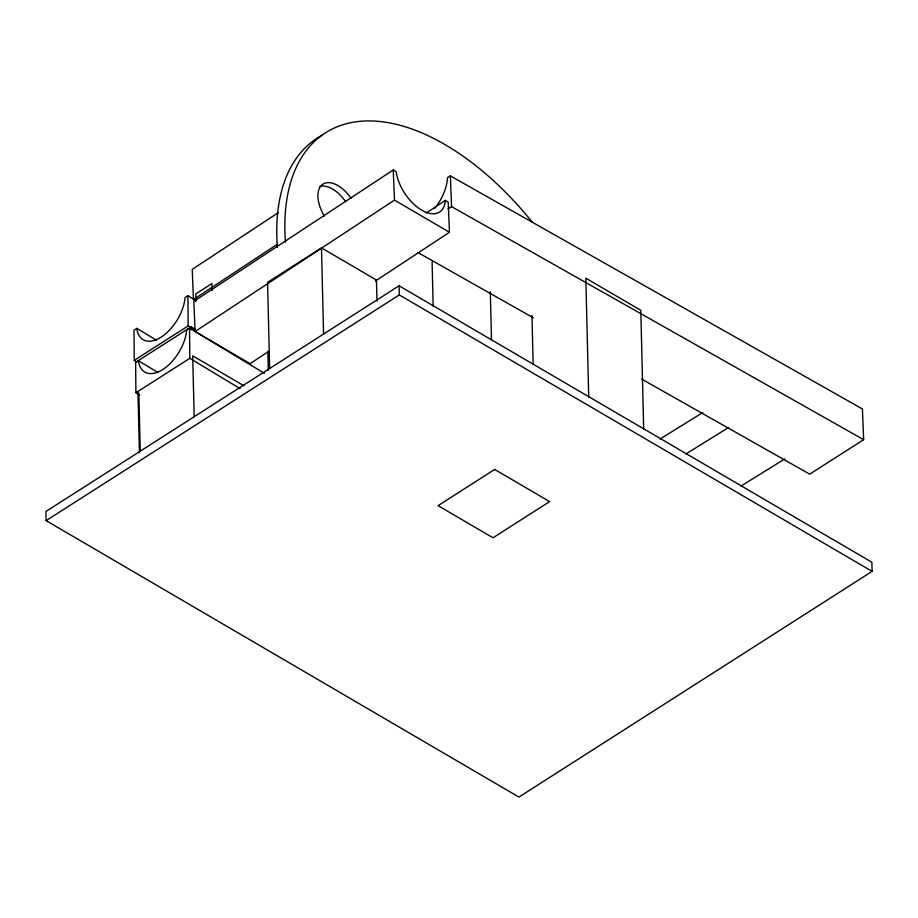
<?xml version="1.0" encoding="UTF-8"?>
<svg xmlns="http://www.w3.org/2000/svg" width="918" height="918" viewBox="0 0 918 918"><rect width="100%" height="100%" fill="white"/><g stroke="black" fill="none" stroke-linecap="round" stroke-linejoin="round"><path stroke-width="1.38" d="M278.452 212.563L192.229 269.387L193.446 299.543L195.89 300.978M193.446 299.543L277.27 244.303M375.428 281.046L449.441 232.265L448.225 202.109L445.322 200.411A34.654 18.911 56.6 0 1 421.706 210.153A34.654 18.911 56.6 0 1 396.151 171.655L393.248 169.968L193.87 301.368L195.086 331.524L250.063 363.666L269.169 351.078M195.086 331.524L394.465 200.113L393.248 169.968M426.227 212.999L445.322 200.411M195.282 300.163L187.915 295.722L185.069 297.547A34.654 19.117 -58.9 0 1 161.166 337.09A34.654 19.117 -58.9 0 1 136.839 328.357L133.994 330.182L134.257 360.361L136.713 361.841M134.257 360.361L188.179 325.901L187.915 295.722M137.207 361.313L191.128 326.854L194.788 329M264.338 373.282L189.556 328.128L186.71 329.941A34.654 19.117 -58.9 0 1 162.807 369.495A34.654 19.117 -58.9 0 1 138.48 360.763L135.635 362.587L135.898 392.755L139.582 394.981M376.977 301.219L376.46 280.036L321.484 247.894L267.563 282.342L269.662 368.497M641.659 379.088L809.722 474.147L863.643 439.688L862.415 408.958L450.348 175.877L447.502 177.702A34.654 19.863 -60.5 0 1 434.707 208.329M135.898 392.755L189.819 358.307L189.556 328.128M447.973 208.914L451.564 206.619L450.348 175.877M399.078 285.796L45.9 511.487L46.118 520.632L518.922 797.076L872.1 571.375L871.882 562.241L399.078 285.796L399.296 294.93L872.1 571.375M46.118 520.632L399.296 294.93M660.099 438.999L702.786 412.584M685.987 453.905L728.663 427.478M740.964 486.047L784.867 458.874M451.564 206.619L863.643 439.688M417.564 252.335L533.347 317.823M394.465 200.113L449.441 232.265M244.004 385.812L192.688 355.805L194.18 416.738M188.179 325.901L195.545 330.342M189.819 358.307L240.08 388.647M136.839 328.357L156.473 340.211M138.48 360.763L158.103 372.605M643.702 429.303L640.798 310.33L585.822 278.177L588.725 397.161M531.97 315.505L533.163 364.239M490.315 291.717L491.509 340.452M432.091 261.951L433.181 306.394M321.484 247.894L323.584 334.037M267.827 351.514L268.286 370.149M212.15 290.708L211.978 283.536L195.798 293.875L195.97 301.035M191.128 326.854L191.196 329.711M138.836 393.099L140.259 451.186M137.975 392.697L139.444 452.631M285.475 242.26A231.061 128.589 57.4 0 1 361.095 121.233A231.061 128.589 57.4 0 1 532.107 221.995M277.385 247.435A231.061 128.589 57.4 0 1 321.966 135.313M319.728 186.561A28.883 16.076 57.4 0 1 345.707 201.753M324.364 216.074A28.883 16.076 57.4 0 1 322.861 184.197A28.883 16.076 57.4 0 1 351.101 198.311M494.664 469.465L438.047 505.646L493.023 537.787L549.641 501.607L494.664 469.465"/></g></svg>
